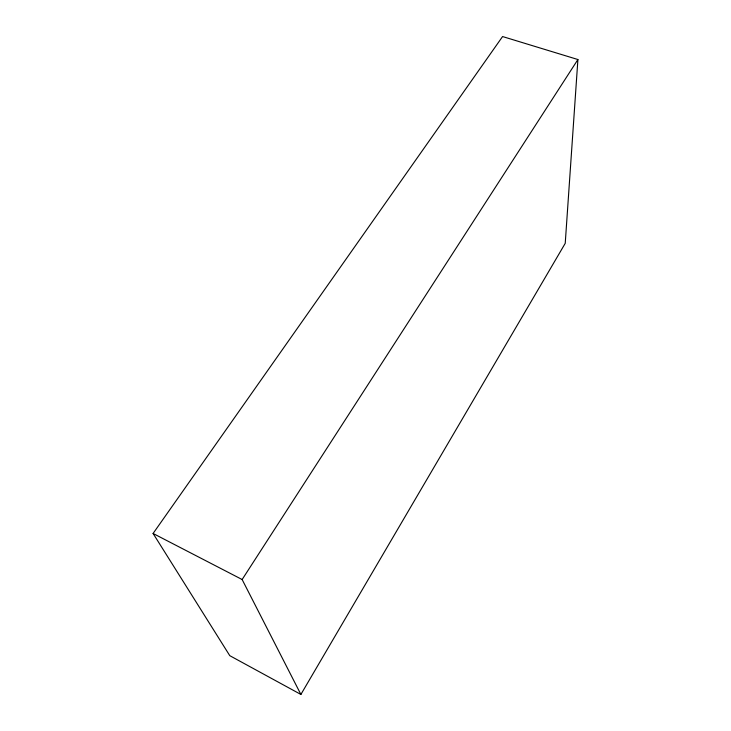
<?xml version="1.0" encoding="UTF-8"?>
<svg xmlns="http://www.w3.org/2000/svg" width="731" height="731" viewBox="0 0 731 731"><rect width="100%" height="100%" fill="white"/><g stroke="black" fill="none" stroke-linecap="round" stroke-linejoin="round"><path stroke-width="1.1" d="M577.91 59.531L565.227 243.332L300.889 694.45L229.781 655.67L153.09 533.475L502.572 36.55L577.91 59.531L242.135 579.528L300.889 694.45M153.09 533.475L242.135 579.528"/></g></svg>
